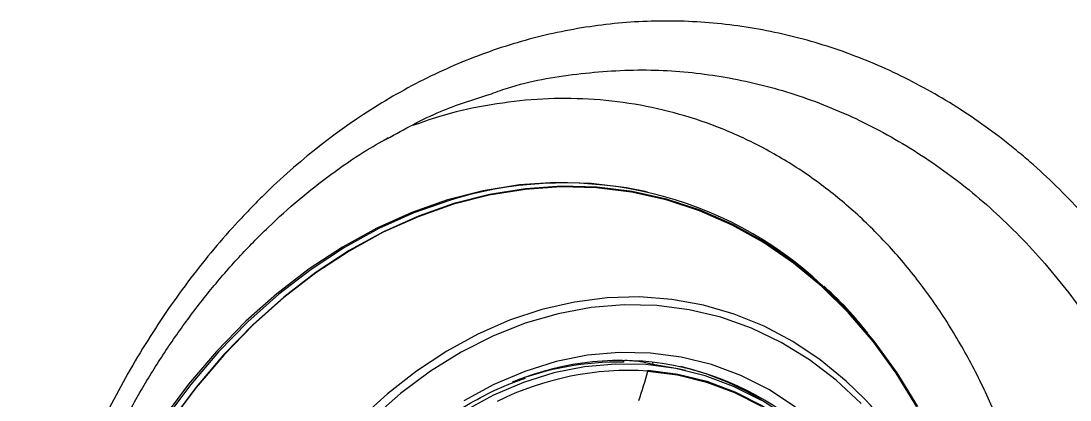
# Model space of a CAD drawing. Extents: x 398 to 508, y 623 to 782.
# Drawn here: x 411.923 to 416.249, y 719.515 to 721.079 of the extents above; entities that cross this region are included whole.
import ezdxf

# ---------------------------------------------------------------- set-up
doc = ezdxf.new("R2010")
doc.units = 0
doc.header["$MEASUREMENT"] = 0
doc.layers.add('GEOMETRY', color=2, linetype='Continuous', lineweight=25)

msp = doc.modelspace()

# ---------------------------------------------------------------- linework, layer by layer
at = {"layer": 'GEOMETRY'}
for p, q in [((413.4125, 720.5824), (413.4315, 720.5921)), ((414.5061, 720.3725), (414.4977, 720.3744)), ((414.4081, 719.6783), (414.4071, 719.6708)), ((414.4874, 719.6711), (414.4879, 719.6752)), ((414.5289, 719.6617), (414.4874, 719.6711)), ((414.5289, 719.6617), (414.5302, 719.6713)), ((414.6314, 719.6434), (414.5289, 719.6617)), ((414.663, 719.6362), (414.6314, 719.6434))]:
    msp.add_line(p, q, dxfattribs=at)
at = {"layer": 'GEOMETRY', "flags": 128}
for points in [[(414.4977, 720.3744), (414.4197, 720.39), (414.2742, 720.408), (414.1268, 720.4119), (413.9784, 720.4019), (413.8297, 720.3779), (413.6816, 720.34), (413.5349, 720.2886), (413.3905, 720.2237), (413.2491, 720.146), (413.1115, 720.0557), (412.9785, 719.9533), (412.8509, 719.8395), (412.7294, 719.7149), (412.6146, 719.5801), (412.5072, 719.436), (412.4077, 719.2833), (412.3169, 719.1229), (412.235, 718.9556), (412.1627, 718.7825), (412.1003, 718.6045), (412.0481, 718.4226), (412.0065, 718.2378), (411.9757, 718.0511)], [(415.6211, 719.4876), (415.5357, 719.6272), (415.4415, 719.7572), (415.3391, 719.8767), (415.2289, 719.9852), (415.1117, 720.0821), (414.988, 720.1667), (414.8586, 720.2386), (414.7241, 720.2975), (414.5854, 720.3429), (414.4432, 720.3746), (414.2983, 720.3926), (414.1514, 720.3965), (414.0036, 720.3865), (413.8554, 720.3626), (413.7079, 720.3249), (413.5618, 720.2736), (413.4179, 720.2091), (413.2771, 720.1316), (413.14, 720.0416), (413.0076, 719.9396), (412.8805, 719.8263), (412.7594, 719.7021), (412.645, 719.5679), (412.538, 719.4243)], [(415.6175, 719.486), (415.5323, 719.6255), (415.4382, 719.7553), (415.3359, 719.8747), (415.2259, 719.9831), (415.1088, 720.0798), (414.9852, 720.1643), (414.8559, 720.2361), (414.7217, 720.2949), (414.5831, 720.3403), (414.441, 720.372), (414.2963, 720.3899), (414.1497, 720.3939), (414.002, 720.3839), (413.854, 720.36), (413.7067, 720.3223), (413.5607, 720.2711), (413.417, 720.2066), (413.2763, 720.1292), (413.1395, 720.0394), (413.0072, 719.9375), (412.8802, 719.8243), (412.7593, 719.7003), (412.6451, 719.5662), (412.5382, 719.4228)], [(413.7257, 720.3485), (413.69, 720.3381), (413.5433, 720.2866), (413.3989, 720.2218), (413.2575, 720.1441), (413.1199, 720.0537), (412.9869, 719.9514), (412.8593, 719.8376), (412.7378, 719.713), (412.623, 719.5782), (412.5156, 719.4341), (412.4161, 719.2814), (412.3252, 719.121), (412.2434, 718.9537), (412.1711, 718.7806), (412.1087, 718.6026), (412.0565, 718.4207), (412.0149, 718.2358), (411.9841, 718.0491)], [(415.4026, 719.5187), (415.3262, 719.5928), (415.2194, 719.6804), (415.1063, 719.756), (414.9877, 719.8191), (414.8644, 719.8693), (414.7371, 719.9064), (414.6067, 719.9299), (414.474, 719.9399), (414.3399, 719.9361), (414.2053, 719.9188), (414.0709, 719.8878), (413.9378, 719.8436), (413.8067, 719.7863), (413.6786, 719.7163), (413.5541, 719.6341), (413.4343, 719.5402), (413.3197, 719.4352)], [(415.388, 719.4999), (415.2846, 719.5963), (415.1742, 719.6807), (415.0576, 719.7524), (414.9356, 719.811), (414.809, 719.8561), (414.6786, 719.8873), (414.5455, 719.9044), (414.4104, 719.9074), (414.2743, 719.8961), (414.1382, 719.8708), (414.0029, 719.8315), (413.8694, 719.7785), (413.7386, 719.7122), (413.6114, 719.6331), (413.4887, 719.5416), (413.3713, 719.4384)], [(415.1167, 719.4858), (415.0066, 719.5574), (414.8909, 719.6159), (414.7705, 719.6608), (414.6462, 719.6917), (414.5189, 719.7085), (414.3898, 719.7109), (414.2597, 719.6991), (414.1296, 719.673), (414.0006, 719.6328), (413.8736, 719.579), (413.7495, 719.5118)], [(414.9743, 719.5137), (414.8617, 719.5706), (414.7445, 719.6143), (414.6236, 719.6444), (414.4998, 719.6607), (414.3741, 719.6631), (414.2475, 719.6515), (414.1209, 719.6262), (413.9954, 719.5871), (413.8718, 719.5347), (413.751, 719.4693)], [(414.5085, 719.6344), (414.6307, 719.6183), (414.7501, 719.5886), (414.8658, 719.5455), (414.9769, 719.4893)], [(414.5093, 719.6381), (414.6317, 719.6219), (414.7514, 719.5922), (414.8673, 719.549), (414.9787, 719.4927), (415.0846, 719.4237), (415.1843, 719.3427), (415.2769, 719.2501), (415.3619, 719.1467), (415.4385, 719.0332), (415.5062, 718.9106), (415.5644, 718.7798), (415.6127, 718.6417), (415.6508, 718.4975), (415.6783, 718.3481), (415.6951, 718.1948), (415.7009, 718.0388), (415.6959, 717.8811), (415.6799, 717.7231)], [(415.9031, 717.7077), (415.9207, 717.8775), (415.9275, 718.047), (415.9235, 718.2151), (415.9086, 718.3807), (415.883, 718.5428), (415.8469, 718.7003), (415.8004, 718.8521), (415.7439, 718.9973), (415.6778, 719.1349), (415.6025, 719.2641), (415.5184, 719.3839), (415.4261, 719.4937), (415.4026, 719.5187)]]:
    msp.add_lwpolyline(points, dxfattribs=at)
at = {"layer": 'GEOMETRY'}
for centre, radius, start, end in [((414.1598, 718.8504), 1.5598, 46.8223, 106.1609), ((414.3894, 718.4496), 1.2213, 89.1689, 111.1293), ((414.3966, 718.5228), 1.1551, 44.6324, 110.3166), ((414.3434, 718.566), 1.1144, 82.5763, 86.3948), ((414.3786, 718.5447), 1.1392, 55.421, 76.5411), ((414.4321, 718.4076), 1.2291, 86.4382, 116.3338), ((412.0841, 720.3156), 2.5183, 341.4007, 344.3046), ((414.4797, 719.6424), 0.0299, 344.3435, 351.6054)]:
    msp.add_arc(centre, radius, start, end, dxfattribs=at)
for points, knots in [([(417.0227, 717.0602), (417.0492, 717.1719), (417.0708, 717.2844), (417.1046, 717.5104), (417.1167, 717.624), (417.1311, 717.8524), (417.1334, 717.9659), (417.1283, 718.1906), (417.1209, 718.302), (417.0965, 718.5228), (417.0796, 718.6323), (417.0469, 718.795), (417.0347, 718.8492), (417.0081, 718.956), (416.9936, 719.0087), (416.9161, 719.2686), (416.8367, 719.4654), (416.7161, 719.6976), (416.6909, 719.7433), (416.6514, 719.8108), (416.638, 719.8332), (416.6107, 719.8772), (416.5969, 719.8989), (416.5266, 720.0063), (416.4669, 720.0879), (416.341, 720.2426), (416.2747, 720.3156), (416.1703, 720.4189), (416.1346, 720.4522), (416.0799, 720.5006), (416.0615, 720.5165), (416.0241, 720.5477), (416.0052, 720.563), (415.9102, 720.6379), (415.832, 720.6924), (415.6718, 720.7909), (415.5896, 720.8349), (415.4215, 720.9124), (415.3356, 720.946), (415.2037, 720.9882), (415.1592, 721.001), (415.0702, 721.0235), (415.0255, 721.0333), (414.8909, 721.0584), (414.8005, 721.0695), (414.6641, 721.0775), (414.6184, 721.0787), (414.5274, 721.0782), (414.482, 721.0765), (414.3465, 721.0671), (414.2569, 721.0553), (414.0792, 721.0203), (413.991, 720.9973), (413.86, 720.9543), (413.8165, 720.9386), (413.7299, 720.9042), (413.6868, 720.8856), (413.5593, 720.8259), (413.4765, 720.7811), (413.2347, 720.6317), (413.0821, 720.5126), (412.9199, 720.3559), (412.902, 720.3381), (412.8667, 720.3022), (412.8492, 720.284), (412.7975, 720.2286), (412.7638, 720.1907), (412.6651, 720.0743), (412.6025, 719.9929), (412.4836, 719.8226), (412.4272, 719.7338), (412.3473, 719.5948), (412.3214, 719.5475), (412.2713, 719.4509), (412.2471, 719.4019), (412.1777, 719.2536), (412.1354, 719.1524), (412.0581, 718.9459), (412.0233, 718.8405), (411.9612, 718.6253), (411.9338, 718.5155), (411.887, 718.2916), (411.8678, 718.1786), (411.8527, 718.0647)], [0, 0, 0, 0, 0.03125, 0.03125, 0.0625, 0.0625, 0.09375, 0.09375, 0.125, 0.125, 0.15625, 0.15625, 0.171875, 0.171875, 0.1875, 0.1875, 0.25, 0.25, 0.265625, 0.265625, 0.273437, 0.273437, 0.28125, 0.28125, 0.3125, 0.3125, 0.34375, 0.34375, 0.359375, 0.359375, 0.367187, 0.367187, 0.375, 0.375, 0.40625, 0.40625, 0.4375, 0.4375, 0.46875, 0.46875, 0.484375, 0.484375, 0.5, 0.5, 0.53125, 0.53125, 0.546875, 0.546875, 0.5625, 0.5625, 0.59375, 0.59375, 0.625, 0.625, 0.640625, 0.640625, 0.65625, 0.65625, 0.6875, 0.6875, 0.75, 0.75, 0.757812, 0.757812, 0.765625, 0.765625, 0.78125, 0.78125, 0.8125, 0.8125, 0.84375, 0.84375, 0.859375, 0.859375, 0.875, 0.875, 0.90625, 0.90625, 0.9375, 0.9375, 0.96875, 0.96875, 1, 1, 1, 1]), ([(413.8532, 720.7751), (413.8787, 720.7844), (413.9965, 720.8272), (414.2144, 720.8641), (414.4978, 720.8835), (414.7767, 720.8605), (415.0496, 720.8018), (415.3178, 720.7043), (415.5769, 720.5691), (415.8206, 720.3991), (416.0448, 720.1953), (416.2474, 719.9618), (416.4257, 719.7016), (416.5769, 719.4174), (416.6998, 719.1136), (416.7935, 718.7924), (416.8549, 718.4572), (416.8843, 718.1126), (416.8804, 717.786), (416.852, 717.482), (416.8168, 717.2967), (416.7992, 717.2041)], [0, 0, 0, 0, 0.01599, 0.073758, 0.131343, 0.186043, 0.240742, 0.296943, 0.353318, 0.409515, 0.465318, 0.521295, 0.577097, 0.632398, 0.687871, 0.743169, 0.798799, 0.854608, 0.910236, 0.955118, 1, 1, 1, 1]), ([(413.4315, 720.5921), (413.5047, 720.6328), (413.641, 720.7084), (413.786, 720.754), (413.8532, 720.7751)], [0, 0, 0, 0, 0.536479, 1, 1, 1, 1]), ([(415.799, 716.585), (415.8327, 716.6564), (415.8999, 716.7992), (415.9845, 717.0256), (416.0559, 717.2598), (416.1116, 717.4987), (416.1512, 717.7381), (416.1752, 717.9786), (416.1832, 718.2209), (416.1749, 718.4608), (416.1505, 718.6943), (416.1105, 718.9224), (416.0544, 719.1453), (415.9828, 719.3592), (415.8971, 719.5606), (415.7977, 719.7504), (415.6838, 719.9287), (415.5571, 720.0925), (415.4198, 720.239), (415.2721, 720.3692), (415.1132, 720.483), (414.9457, 720.5781), (414.7723, 720.6532), (414.593, 720.7092), (414.4071, 720.7456), (414.2176, 720.7613), (414.0276, 720.7567), (413.837, 720.7314), (413.6733, 720.6953), (413.574, 720.6595), (413.5385, 720.6467)], [0, 0, 0, 0, 0.035777, 0.071554, 0.108371, 0.145187, 0.180962, 0.216738, 0.253552, 0.290366, 0.326146, 0.361927, 0.398747, 0.435567, 0.471341, 0.507114, 0.543926, 0.580738, 0.616518, 0.652298, 0.689118, 0.725938, 0.761715, 0.797493, 0.83431, 0.871127, 0.906906, 0.942685, 0.979504, 1, 1, 1, 1]), ([(411.9249, 718.1108), (411.9333, 718.1648), (411.9516, 718.2827), (411.9901, 718.4625), (412.0383, 718.6505), (412.0952, 718.8359), (412.1603, 719.0176), (412.2333, 719.1943), (412.3138, 719.3646), (412.4011, 719.5274), (412.4955, 719.6829), (412.5969, 719.8311), (412.7055, 719.9721), (412.8207, 720.105), (412.942, 720.2289), (413.0689, 720.3433), (413.2008, 720.447), (413.3238, 720.5325), (413.4042, 720.5782), (413.4377, 720.5972)], [0, 0, 0, 0, 0.049857, 0.108901, 0.168528, 0.228588, 0.288916, 0.349332, 0.409599, 0.469541, 0.529073, 0.58923, 0.649838, 0.710776, 0.771963, 0.833311, 0.894732, 0.956124, 1, 1, 1, 1]), ([(415.4154, 719.7901), (415.399, 719.8105), (415.3511, 719.8698), (415.2901, 719.934), (415.2439, 719.9743), (415.234, 719.983)], [0, 0, 0, 0, 0.292315, 0.848641, 1, 1, 1, 1]), ([(412.8083, 717.9397), (412.8121, 717.9659), (412.8232, 718.0421), (412.8489, 718.1676), (412.8881, 718.3145), (412.9365, 718.4583), (412.9936, 718.5978), (413.059, 718.7323), (413.1323, 718.8607), (413.2129, 718.9823), (413.3003, 719.0963), (413.394, 719.2018), (413.4932, 719.2982), (413.5974, 719.3848), (413.7058, 719.4612), (413.8178, 719.5263), (413.9173, 719.5749), (413.9799, 719.5967), (414.0036, 719.605)], [0, 0, 0, 0, 0.034581, 0.100653, 0.166737, 0.232818, 0.298895, 0.364968, 0.431036, 0.4971, 0.563162, 0.629223, 0.695287, 0.761361, 0.827452, 0.89357, 0.959728, 1, 1, 1, 1])]:
    msp.add_open_spline(points, degree=3, knots=knots, dxfattribs=at)

doc.saveas('drawing.dxf')
